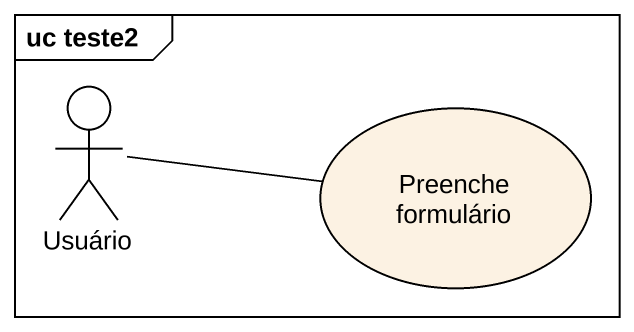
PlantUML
@startuml
mainframe uc teste2
actor Usuário
usecase "Preenche formulário" as Preenche_formulário
Usuário -right- Preenche_formulário
@enduml
